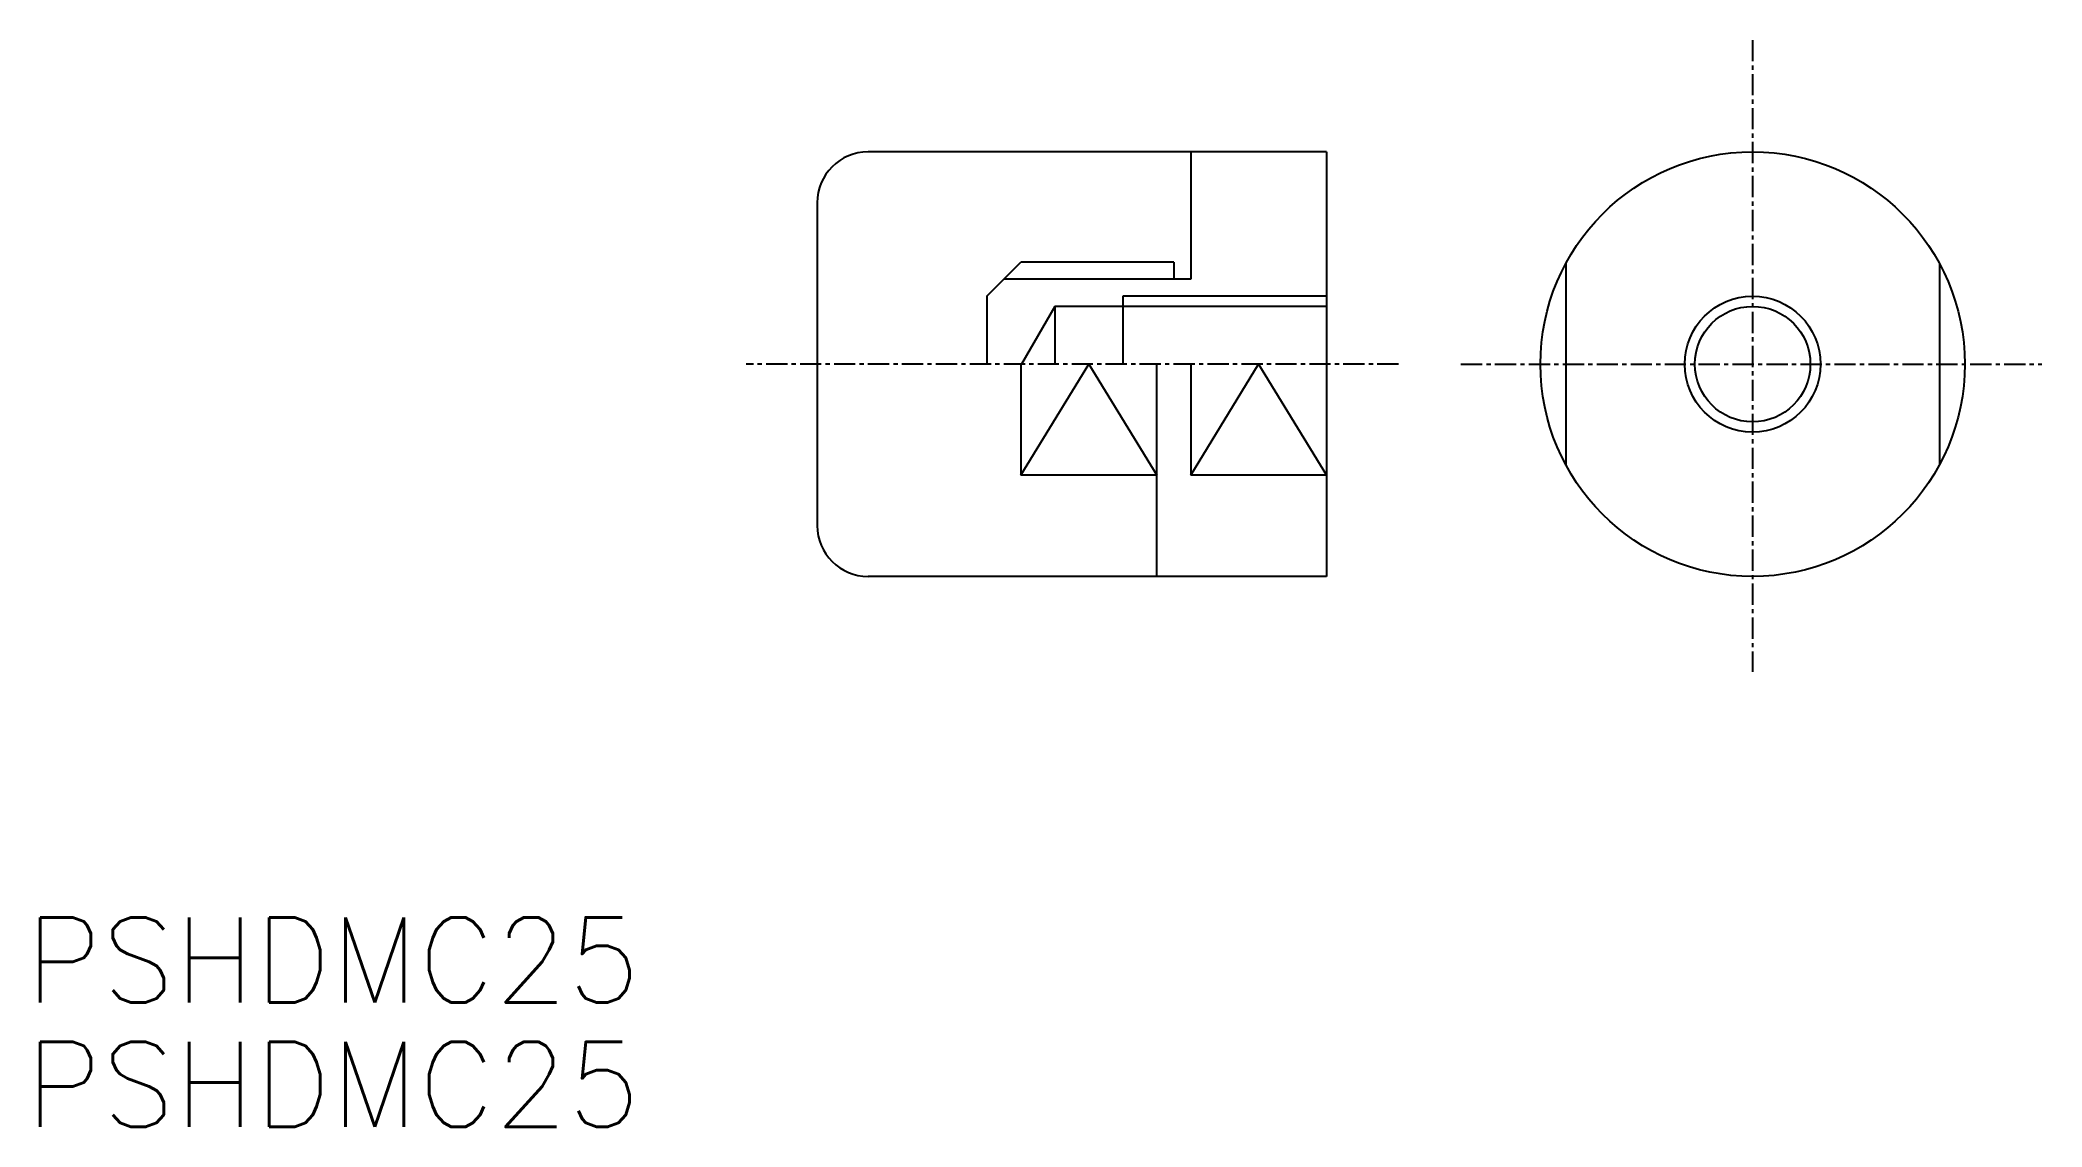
# Model space of a CAD drawing. Extents: x 362 to 480, y -39 to 25.
import ezdxf

# ---------------------------------------------------------------- set-up
doc = ezdxf.new("R2010")
doc.units = 0
doc.linetypes.add('CENTER', pattern=[2, 1.25, -0.25, 0.25, -0.25])
doc.layers.get('0').update_dxf_attribs({"linetype": 'CONTINUOUS'})
doc.layers.add('CENTER', color=1, linetype='CENTER')
doc.styles.get("Standard").update_dxf_attribs({"font": 'txt.shx'})

msp = doc.modelspace()

# ---------------------------------------------------------------- linework, layer by layer
at = {"color": 7, "linetype": 'CONTINUOUS'}
for p, q in [((437.37, 18.58), (410.37, 18.58)), ((429.37, 18.58), (429.37, 11.08)), ((437.37, 18.58), (437.37, -6.42)), ((407.37, 15.58), (407.37, -3.42)), ((417.37, 10.08), (419.37, 12.08)), ((428.37, 12.08), (419.37, 12.08)), ((451.47, 12.02), (451.47, 0.14)), ((473.47, 12.02), (473.47, 0.14)), ((429.37, 11.08), (428.37, 11.08)), ((417.37, 10.08), (417.37, 6.08)), ((421.37, 9.48), (419.41, 6.08)), ((421.37, 9.48), (421.37, 6.08)), ((437.37, 9.48), (421.37, 9.48)), ((425.37, 10.08), (425.37, 6.08)), ((419.37, 6.08), (419.37, -0.46)), ((427.37, -6.42), (427.37, 6.08)), ((429.37, 6.08), (429.37, -0.46)), ((427.37, -0.46), (419.37, -0.46)), ((437.37, -0.46), (429.37, -0.46)), ((437.37, -6.42), (410.37, -6.42))]:
    msp.add_line(p, q, dxfattribs=at)
at = {"linetype": 'CONTINUOUS'}
msp.add_line((428.37, 12.08), (428.37, 11.08), dxfattribs=at)
at = {"color": 3, "linetype": 'CONTINUOUS'}
for p, q in [((428.37, 11.08), (418.37, 11.08)), ((437.37, 10.08), (425.37, 10.08)), ((419.37, -0.46), (423.37, 6.08)), ((423.37, 6.08), (427.37, -0.46)), ((429.37, -0.46), (433.37, 6.08)), ((433.37, 6.08), (437.37, -0.46))]:
    msp.add_line(p, q, dxfattribs=at)
at = {"color": 7, "linetype": 'CONTINUOUS'}
for radius in [12.5, 3.4]:
    msp.add_circle((462.47, 6.08), radius, dxfattribs=at)
at = {"color": 3, "linetype": 'CONTINUOUS'}
msp.add_circle((462.47, 6.08), 4, dxfattribs=at)
at = {"color": 7, "linetype": 'CONTINUOUS'}
for centre, start, end in [((410.37, 15.58), 90, 180), ((410.37, -3.42), 180, 270)]:
    msp.add_arc(centre, 3, start, end, dxfattribs=at)
at = {"layer": 'CENTER', "color": 1, "linetype": 'CENTER'}
for p, q in [((462.47, 25.16), (462.47, -12.04)), ((441.61, 6.08), (403.19, 6.08)), ((445.29, 6.08), (479.51, 6.08))]:
    msp.add_line(p, q, dxfattribs=at)

# ---------------------------------------------------------------- texts
at = {"color": 7, "linetype": 'CONTINUOUS'}
for p in [(360.73, -31.5), (360.73, -38.83)]:
    msp.add_text('PSHDMC25', height=5, dxfattribs=at).set_placement(p)

doc.saveas('drawing.dxf')
